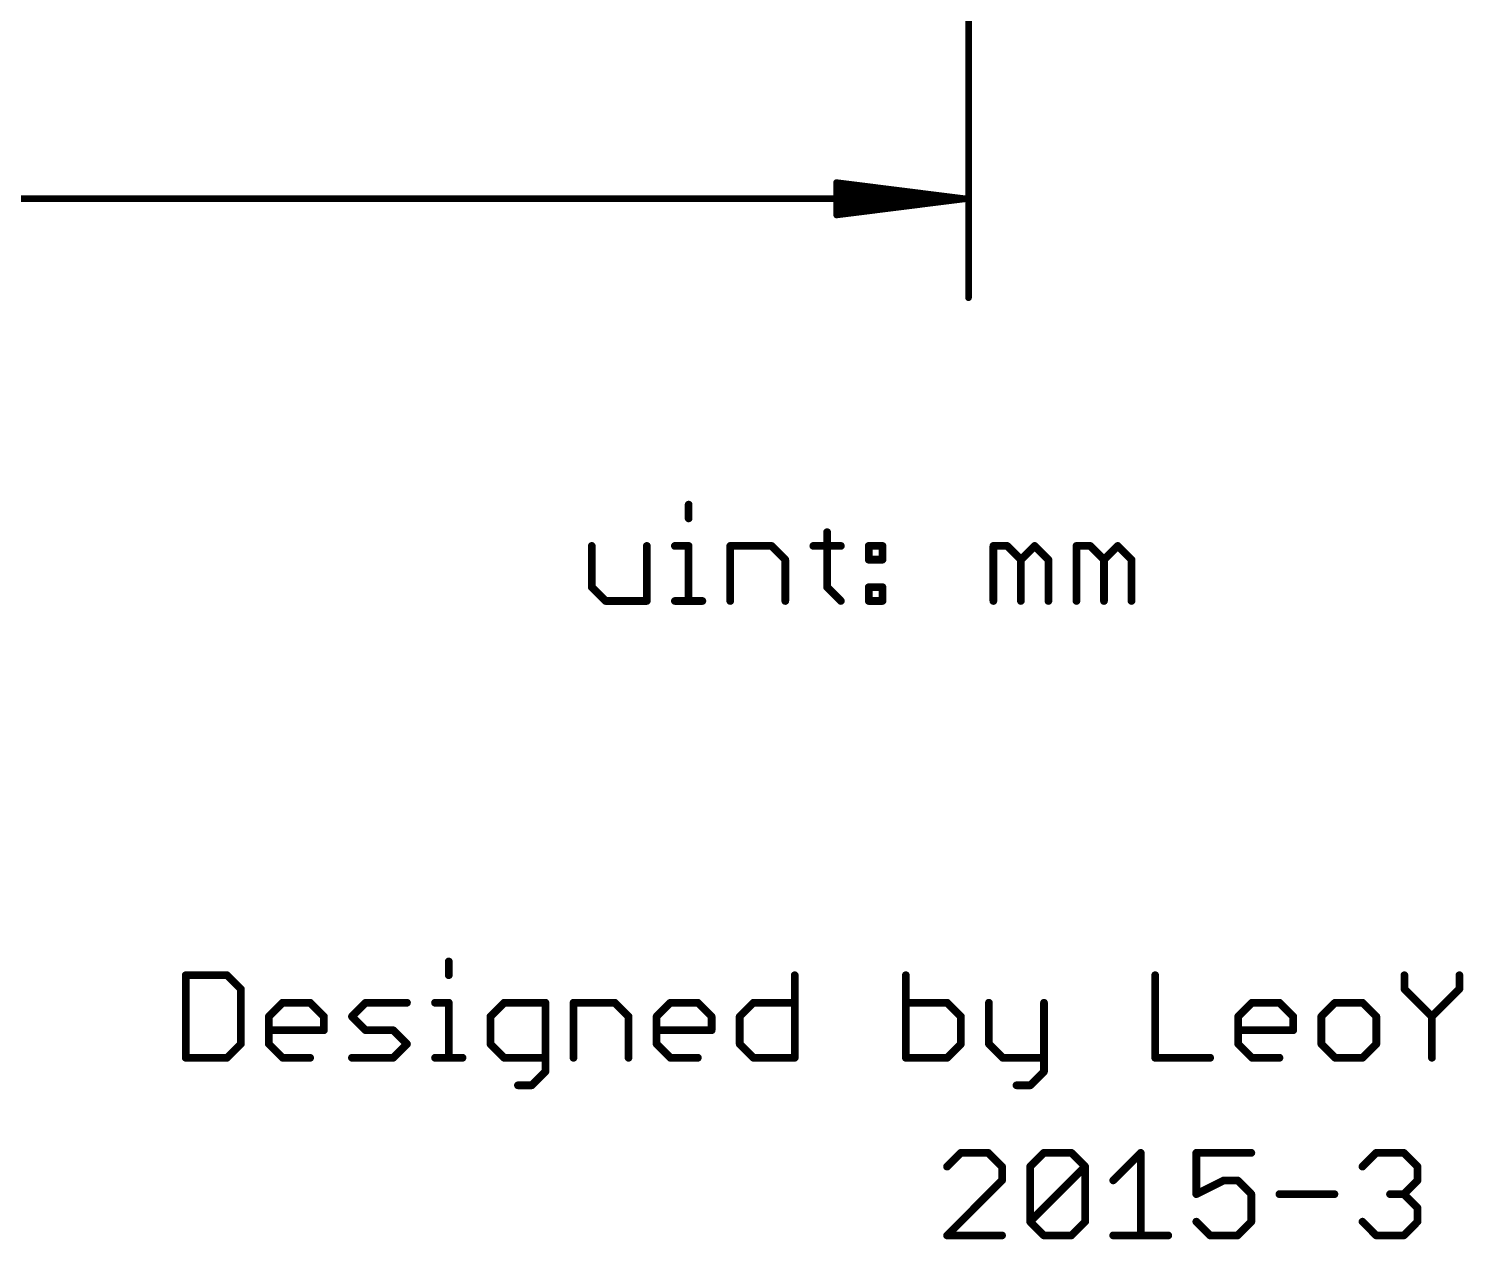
# Model space of a CAD drawing. Extents: x 0.5 to 91.4, y -23 to 48.9.
# Drawn here: x 60.98 to 89.25, y -23 to 0.85 of the extents above; entities that cross this region are included whole.
import ezdxf

# ---------------------------------------------------------------- set-up
doc = ezdxf.new("R2010")
doc.units = 0
doc.layers.add('51', color=251, linetype='CONTINUOUS')

msp = doc.modelspace()

# ---------------------------------------------------------------- linework, layer by layer
at = {"layer": '51'}
for points, const_width in [([(79.5, 24), (79.5, -4.45)], 0.13), ([(79.435, -2.5), (76.9, -2.1808)], 0.13), ([(76.9, -2.1808), (76.9, -2.8192)], 0.13), ([(79.435, -2.5), (76.9, -2.24)], 0.13), ([(79.435, -2.5), (14.565, -2.5)], 0.13), ([(79.435, -2.5), (76.9, -2.37)], 0.13), ([(76.9, -2.8192), (79.435, -2.5)], 0.13), ([(76.9, -2.63), (79.435, -2.5)], 0.13), ([(76.9, -2.76), (79.435, -2.5)], 0.13), ([(73.9845, -8.5256), (73.9845, -8.7968)], 0.1524), ([(76.7131, -9.068), (76.7131, -10.1526)], 0.1524), ([(72.0762, -9.3391), (72.0762, -10.1526)], 0.1524), ([(73.1609, -10.4238), (73.1609, -9.3391)], 0.1524), ([(73.7134, -9.3391), (73.9845, -9.3391)], 0.1524), ([(73.9845, -9.3391), (73.9845, -10.4238)], 0.1524), ([(74.8048, -10.4238), (74.8048, -9.3391)], 0.1524), ([(74.8048, -9.3391), (75.6183, -9.3391)], 0.1524), ([(75.6183, -9.3391), (75.8895, -9.6103)], 0.1524), ([(76.442, -9.3391), (76.9843, -9.3391)], 0.1524), ([(77.5334, -9.3391), (77.8046, -9.3391)], 0.1524), ([(77.5334, -9.6103), (77.5334, -9.3391)], 0.1524), ([(77.8046, -9.3391), (77.8046, -9.6103)], 0.1524), ([(79.9891, -10.4238), (79.9891, -9.3391)], 0.1524), ([(79.9891, -9.3391), (80.2603, -9.3391)], 0.1524), ([(80.2603, -9.3391), (80.5315, -9.6103)], 0.1524), ([(80.5315, -9.6103), (80.8026, -9.3391)], 0.1524), ([(80.8026, -9.3391), (81.0738, -9.6103)], 0.1524), ([(81.6263, -10.4238), (81.6263, -9.3391)], 0.1524), ([(81.6263, -9.3391), (81.8974, -9.3391)], 0.1524), ([(81.8974, -9.3391), (82.1686, -9.6103)], 0.1524), ([(82.1686, -9.6103), (82.4398, -9.3391)], 0.1524), ([(82.4398, -9.3391), (82.7109, -9.6103)], 0.1524), ([(75.8895, -9.6103), (75.8895, -10.4238)], 0.1524), ([(77.8046, -9.6103), (77.5334, -9.6103)], 0.1524), ([(80.5315, -9.6103), (80.5315, -10.4238)], 0.1524), ([(81.0738, -9.6103), (81.0738, -10.4238)], 0.1524), ([(82.1686, -9.6103), (82.1686, -10.4238)], 0.1524), ([(82.7109, -9.6103), (82.7109, -10.4238)], 0.1524), ([(72.0762, -10.1526), (72.3474, -10.4238)], 0.1524), ([(76.7131, -10.1526), (76.9843, -10.4238)], 0.1524), ([(77.5334, -10.1526), (77.8046, -10.1526)], 0.1524), ([(77.5334, -10.4238), (77.5334, -10.1526)], 0.1524), ([(77.8046, -10.1526), (77.8046, -10.4238)], 0.1524), ([(72.3474, -10.4238), (73.1609, -10.4238)], 0.1524), ([(73.7134, -10.4238), (74.2557, -10.4238)], 0.1524), ([(77.8046, -10.4238), (77.5334, -10.4238)], 0.1524), ([(69.2588, -17.5256), (69.2588, -17.7968)], 0.1524), ([(64.0762, -17.7968), (64.0762, -19.4238)], 0.1524), ([(64.8897, -17.7968), (64.0762, -17.7968)], 0.1524), ([(65.1609, -18.068), (64.8897, -17.7968)], 0.1524), ([(76.0752, -17.7968), (76.0752, -19.4238)], 0.1524), ([(78.2649, -17.7968), (78.2649, -19.4238)], 0.1524), ([(83.1764, -17.7968), (83.1764, -19.4238)], 0.1524), ([(88.0878, -17.7968), (88.0878, -18.068)], 0.1524), ([(89.1725, -18.068), (89.1725, -17.7968)], 0.1524), ([(65.1609, -19.1526), (65.1609, -18.068)], 0.1524), ([(88.0878, -18.068), (88.6302, -18.6103)], 0.1524), ([(88.6302, -18.6103), (89.1725, -18.068)], 0.1524), ([(65.7134, -18.6103), (65.9845, -18.3391)], 0.1524), ([(65.9845, -18.3391), (66.5269, -18.3391)], 0.1524), ([(66.5269, -18.3391), (66.798, -18.6103)], 0.1524), ([(67.3505, -18.6103), (67.6217, -18.3391)], 0.1524), ([(67.6217, -18.3391), (68.4352, -18.3391)], 0.1524), ([(68.9877, -18.3391), (69.2588, -18.3391)], 0.1524), ([(69.2588, -18.3391), (69.2588, -19.4238)], 0.1524), ([(70.3503, -18.3391), (70.0791, -18.6103)], 0.1524), ([(71.1638, -18.3391), (70.3503, -18.3391)], 0.1524), ([(71.1638, -19.695), (71.1638, -18.3391)], 0.1524), ([(71.7163, -19.4238), (71.7163, -18.3391)], 0.1524), ([(71.7163, -18.3391), (72.5298, -18.3391)], 0.1524), ([(72.5298, -18.3391), (72.8009, -18.6103)], 0.1524), ([(73.3534, -18.6103), (73.6246, -18.3391)], 0.1524), ([(73.6246, -18.3391), (74.1669, -18.3391)], 0.1524), ([(74.1669, -18.3391), (74.4381, -18.6103)], 0.1524), ([(74.9906, -18.6103), (75.2617, -18.3391)], 0.1524), ([(75.2617, -18.3391), (76.0752, -18.3391)], 0.1524), ([(79.0784, -18.3391), (78.2649, -18.3391)], 0.1524), ([(79.3495, -18.6103), (79.0784, -18.3391)], 0.1524), ([(79.902, -18.3391), (79.902, -19.1526)], 0.1524), ([(80.9867, -18.3391), (80.9867, -19.695)], 0.1524), ([(84.8135, -18.6103), (85.0847, -18.3391)], 0.1524), ([(85.0847, -18.3391), (85.627, -18.3391)], 0.1524), ([(85.627, -18.3391), (85.8982, -18.6103)], 0.1524), ([(86.7218, -18.3391), (86.4507, -18.6103)], 0.1524), ([(87.2642, -18.3391), (86.7218, -18.3391)], 0.1524), ([(87.5353, -18.6103), (87.2642, -18.3391)], 0.1524), ([(65.7134, -19.1526), (65.7134, -18.6103)], 0.1524), ([(66.798, -18.6103), (66.798, -18.8815)], 0.1524), ([(67.6217, -18.8815), (67.3505, -18.6103)], 0.1524), ([(70.0791, -18.6103), (70.0791, -19.1526)], 0.1524), ([(72.8009, -18.6103), (72.8009, -19.4238)], 0.1524), ([(73.3534, -19.1526), (73.3534, -18.6103)], 0.1524), ([(74.4381, -18.6103), (74.4381, -18.8815)], 0.1524), ([(74.9906, -19.1526), (74.9906, -18.6103)], 0.1524), ([(79.3495, -19.1526), (79.3495, -18.6103)], 0.1524), ([(84.8135, -19.1526), (84.8135, -18.6103)], 0.1524), ([(85.8982, -18.6103), (85.8982, -18.8815)], 0.1524), ([(86.4507, -18.6103), (86.4507, -19.1526)], 0.1524), ([(87.5353, -19.1526), (87.5353, -18.6103)], 0.1524), ([(88.6302, -18.6103), (88.6302, -19.4238)], 0.1524), ([(66.798, -18.8815), (65.7134, -18.8815)], 0.1524), ([(68.164, -18.8815), (67.6217, -18.8815)], 0.1524), ([(68.4352, -19.1526), (68.164, -18.8815)], 0.1524), ([(74.4381, -18.8815), (73.3534, -18.8815)], 0.1524), ([(85.8982, -18.8815), (84.8135, -18.8815)], 0.1524), ([(64.8897, -19.4238), (65.1609, -19.1526)], 0.1524), ([(65.9845, -19.4238), (65.7134, -19.1526)], 0.1524), ([(68.164, -19.4238), (68.4352, -19.1526)], 0.1524), ([(70.0791, -19.1526), (70.3503, -19.4238)], 0.1524), ([(73.6246, -19.4238), (73.3534, -19.1526)], 0.1524), ([(75.2617, -19.4238), (74.9906, -19.1526)], 0.1524), ([(79.0784, -19.4238), (79.3495, -19.1526)], 0.1524), ([(79.902, -19.1526), (80.1732, -19.4238)], 0.1524), ([(85.0847, -19.4238), (84.8135, -19.1526)], 0.1524), ([(86.4507, -19.1526), (86.7218, -19.4238)], 0.1524), ([(87.2642, -19.4238), (87.5353, -19.1526)], 0.1524), ([(64.0762, -19.4238), (64.8897, -19.4238)], 0.1524), ([(66.5269, -19.4238), (65.9845, -19.4238)], 0.1524), ([(67.3505, -19.4238), (68.164, -19.4238)], 0.1524), ([(68.9877, -19.4238), (69.53, -19.4238)], 0.1524), ([(70.3503, -19.4238), (71.1638, -19.4238)], 0.1524), ([(74.1669, -19.4238), (73.6246, -19.4238)], 0.1524), ([(76.0752, -19.4238), (75.2617, -19.4238)], 0.1524), ([(78.2649, -19.4238), (79.0784, -19.4238)], 0.1524), ([(80.1732, -19.4238), (80.9867, -19.4238)], 0.1524), ([(83.1764, -19.4238), (84.261, -19.4238)], 0.1524), ([(85.627, -19.4238), (85.0847, -19.4238)], 0.1524), ([(86.7218, -19.4238), (87.2642, -19.4238)], 0.1524), ([(70.8926, -19.9661), (71.1638, -19.695)], 0.1524), ([(80.9867, -19.695), (80.7155, -19.9661)], 0.1524), ([(70.6214, -19.9661), (70.8926, -19.9661)], 0.1524), ([(80.7155, -19.9661), (80.4444, -19.9661)], 0.1524), ([(79.3474, -21.2968), (79.0762, -21.568)], 0.1524), ([(79.8897, -21.2968), (79.3474, -21.2968)], 0.1524), ([(80.1609, -21.568), (79.8897, -21.2968)], 0.1524), ([(80.7134, -21.568), (80.9845, -21.2968)], 0.1524), ([(80.9845, -21.2968), (81.5269, -21.2968)], 0.1524), ([(81.5269, -21.2968), (81.798, -21.568)], 0.1524), ([(82.3505, -21.8391), (82.8928, -21.2968)], 0.1524), ([(82.8928, -21.2968), (82.8928, -22.9238)], 0.1524), ([(85.0723, -21.2968), (83.9877, -21.2968)], 0.1524), ([(83.9877, -21.2968), (83.9877, -22.1103)], 0.1524), ([(87.262, -21.568), (87.5331, -21.2968)], 0.1524), ([(87.5331, -21.2968), (88.0755, -21.2968)], 0.1524), ([(88.0755, -21.2968), (88.3466, -21.568)], 0.1524), ([(79.0762, -22.9238), (80.1609, -21.8391)], 0.1524), ([(80.1609, -21.8391), (80.1609, -21.568)], 0.1524), ([(80.7134, -22.6526), (80.7134, -21.568)], 0.1524), ([(80.7134, -22.6526), (81.798, -21.568)], 0.1524), ([(81.798, -21.568), (81.798, -22.6526)], 0.1524), ([(83.9877, -22.1103), (84.53, -21.8391)], 0.1524), ([(84.53, -21.8391), (84.8012, -21.8391)], 0.1524), ([(84.8012, -21.8391), (85.0723, -22.1103)], 0.1524), ([(88.3466, -21.8391), (88.0755, -22.1103)], 0.1524), ([(88.3466, -21.568), (88.3466, -21.8391)], 0.1524), ([(85.0723, -22.1103), (85.0723, -22.6526)], 0.1524), ([(85.6248, -22.1103), (86.7095, -22.1103)], 0.1524), ([(88.0755, -22.1103), (87.8043, -22.1103)], 0.1524), ([(88.0755, -22.1103), (88.3466, -22.3815)], 0.1524), ([(88.3466, -22.3815), (88.3466, -22.6526)], 0.1524), ([(80.9845, -22.9238), (80.7134, -22.6526)], 0.1524), ([(81.798, -22.6526), (81.5269, -22.9238)], 0.1524), ([(84.2588, -22.9238), (83.9877, -22.6526)], 0.1524), ([(85.0723, -22.6526), (84.8012, -22.9238)], 0.1524), ([(87.5331, -22.9238), (87.262, -22.6526)], 0.1524), ([(88.3466, -22.6526), (88.0755, -22.9238)], 0.1524), ([(80.1609, -22.9238), (79.0762, -22.9238)], 0.1524), ([(81.5269, -22.9238), (80.9845, -22.9238)], 0.1524), ([(82.3505, -22.9238), (83.4352, -22.9238)], 0.1524), ([(84.8012, -22.9238), (84.2588, -22.9238)], 0.1524), ([(88.0755, -22.9238), (87.5331, -22.9238)], 0.1524)]:
    msp.add_lwpolyline(points, dxfattribs=dict(at, const_width=const_width))
for points, const_width in [([(76.9041, -2.1485, 1), (76.8959, -2.213)], 0.065), ([(76.9325, -2.1808, 1), (76.8675, -2.1808)], 0.065), ([(76.9033, -2.2077, 1), (76.8967, -2.2723)], 0.065), ([(76.9017, -2.3375, 1), (76.8983, -2.4025)], 0.065), ([(79.4391, -2.5322, 1), (79.4309, -2.4678)], 0.065), ([(79.4309, -2.5322, 1), (79.4391, -2.4678)], 0.065), ([(79.4383, -2.5323, 1), (79.4317, -2.4677)], 0.065), ([(79.4317, -2.5323, 1), (79.4383, -2.4677)], 0.065), ([(79.4333, -2.5325, 1), (79.4367, -2.4675)], 0.065), ([(79.4367, -2.5325, 1), (79.4333, -2.4675)], 0.065), ([(79.435, -2.5325, 1), (79.435, -2.4675)], 0.065), ([(76.8983, -2.5975, 1), (76.9017, -2.6625)], 0.065), ([(76.8967, -2.7277, 1), (76.9033, -2.7923)], 0.065), ([(76.8959, -2.787, 1), (76.9041, -2.8515)], 0.065), ([(76.8675, -2.8192, 1), (76.9325, -2.8192)], 0.065), ([(79.4675, -4.45, 1), (79.5325, -4.45)], 0.065), ([(74.0226, -8.5256, 1), (73.9464, -8.5256)], 0.0762), ([(73.9464, -8.7968, 1), (74.0226, -8.7968)], 0.0762), ([(76.7512, -9.068, 1), (76.675, -9.068)], 0.0762), ([(72.1143, -9.3391, 1), (72.0381, -9.3391)], 0.0762), ([(73.199, -9.3391, 1), (73.1228, -9.3391)], 0.0762), ([(73.7134, -9.301, 1), (73.7134, -9.3772)], 0.0762), ([(74.0226, -9.3391, 1), (73.9464, -9.3391)], 0.0762), ([(73.9845, -9.3772, 1), (73.9845, -9.301)], 0.0762), ([(74.8429, -9.3391, 1), (74.7667, -9.3391)], 0.0762), ([(74.8048, -9.301, 1), (74.8048, -9.3772)], 0.0762), ([(75.6452, -9.3122, 1), (75.5913, -9.3661)], 0.0762), ([(75.6183, -9.3772, 1), (75.6183, -9.301)], 0.0762), ([(76.442, -9.301, 1), (76.442, -9.3772)], 0.0762), ([(76.9843, -9.3772, 1), (76.9843, -9.301)], 0.0762), ([(77.5334, -9.301, 1), (77.5334, -9.3772)], 0.0762), ([(77.5715, -9.3391, 1), (77.4953, -9.3391)], 0.0762), ([(77.8427, -9.3391, 1), (77.7665, -9.3391)], 0.0762), ([(77.8046, -9.3772, 1), (77.8046, -9.301)], 0.0762), ([(80.0272, -9.3391, 1), (79.951, -9.3391)], 0.0762), ([(79.9891, -9.301, 1), (79.9891, -9.3772)], 0.0762), ([(80.2872, -9.3122, 1), (80.2333, -9.3661)], 0.0762), ([(80.2603, -9.3772, 1), (80.2603, -9.301)], 0.0762), ([(80.8296, -9.3122, 1), (80.7757, -9.3661)], 0.0762), ([(80.8296, -9.3661, 1), (80.7757, -9.3122)], 0.0762), ([(81.6644, -9.3391, 1), (81.5882, -9.3391)], 0.0762), ([(81.6263, -9.301, 1), (81.6263, -9.3772)], 0.0762), ([(81.9244, -9.3122, 1), (81.8705, -9.3661)], 0.0762), ([(81.8974, -9.3772, 1), (81.8974, -9.301)], 0.0762), ([(82.4667, -9.3122, 1), (82.4128, -9.3661)], 0.0762), ([(82.4667, -9.3661, 1), (82.4128, -9.3122)], 0.0762), ([(75.9276, -9.6103, 1), (75.8514, -9.6103)], 0.0762), ([(75.8625, -9.6372, 1), (75.9164, -9.5834)], 0.0762), ([(77.5334, -9.5722, 1), (77.5334, -9.6484)], 0.0762), ([(77.4953, -9.6103, 1), (77.5715, -9.6103)], 0.0762), ([(77.7665, -9.6103, 1), (77.8427, -9.6103)], 0.0762), ([(77.8046, -9.6484, 1), (77.8046, -9.5722)], 0.0762), ([(80.5696, -9.6103, 1), (80.4934, -9.6103)], 0.0762), ([(80.5045, -9.5834, 1), (80.5584, -9.6372)], 0.0762), ([(80.5045, -9.6372, 1), (80.5584, -9.5834)], 0.0762), ([(81.1119, -9.6103, 1), (81.0357, -9.6103)], 0.0762), ([(81.0468, -9.6372, 1), (81.1007, -9.5834)], 0.0762), ([(82.2067, -9.6103, 1), (82.1305, -9.6103)], 0.0762), ([(82.1417, -9.5834, 1), (82.1955, -9.6372)], 0.0762), ([(82.1417, -9.6372, 1), (82.1955, -9.5834)], 0.0762), ([(82.749, -9.6103, 1), (82.6728, -9.6103)], 0.0762), ([(82.684, -9.6372, 1), (82.7379, -9.5834)], 0.0762), ([(72.1031, -10.1257, 1), (72.0493, -10.1796)], 0.0762), ([(72.0381, -10.1526, 1), (72.1143, -10.1526)], 0.0762), ([(76.7401, -10.1257, 1), (76.6862, -10.1796)], 0.0762), ([(76.675, -10.1526, 1), (76.7512, -10.1526)], 0.0762), ([(77.5334, -10.1145, 1), (77.5334, -10.1907)], 0.0762), ([(77.5715, -10.1526, 1), (77.4953, -10.1526)], 0.0762), ([(77.8427, -10.1526, 1), (77.7665, -10.1526)], 0.0762), ([(77.8046, -10.1907, 1), (77.8046, -10.1145)], 0.0762), ([(72.3474, -10.3857, 1), (72.3474, -10.4619)], 0.0762), ([(72.3204, -10.4507, 1), (72.3743, -10.3969)], 0.0762), ([(73.1228, -10.4238, 1), (73.199, -10.4238)], 0.0762), ([(73.1609, -10.4619, 1), (73.1609, -10.3857)], 0.0762), ([(73.7134, -10.3857, 1), (73.7134, -10.4619)], 0.0762), ([(73.9464, -10.4238, 1), (74.0226, -10.4238)], 0.0762), ([(74.2557, -10.4619, 1), (74.2557, -10.3857)], 0.0762), ([(74.7667, -10.4238, 1), (74.8429, -10.4238)], 0.0762), ([(75.8514, -10.4238, 1), (75.9276, -10.4238)], 0.0762), ([(76.9573, -10.4507, 1), (77.0112, -10.3969)], 0.0762), ([(77.5334, -10.3857, 1), (77.5334, -10.4619)], 0.0762), ([(77.4953, -10.4238, 1), (77.5715, -10.4238)], 0.0762), ([(77.7665, -10.4238, 1), (77.8427, -10.4238)], 0.0762), ([(77.8046, -10.4619, 1), (77.8046, -10.3857)], 0.0762), ([(79.951, -10.4238, 1), (80.0272, -10.4238)], 0.0762), ([(80.4934, -10.4238, 1), (80.5696, -10.4238)], 0.0762), ([(81.0357, -10.4238, 1), (81.1119, -10.4238)], 0.0762), ([(81.5882, -10.4238, 1), (81.6644, -10.4238)], 0.0762), ([(82.1305, -10.4238, 1), (82.2067, -10.4238)], 0.0762), ([(82.6728, -10.4238, 1), (82.749, -10.4238)], 0.0762), ([(69.2969, -17.5256, 1), (69.2207, -17.5256)], 0.0762), ([(64.1143, -17.7968, 1), (64.0381, -17.7968)], 0.0762), ([(64.0762, -17.7587, 1), (64.0762, -17.8349)], 0.0762), ([(64.9166, -17.7699, 1), (64.8628, -17.8238)], 0.0762), ([(64.8897, -17.8349, 1), (64.8897, -17.7587)], 0.0762), ([(69.2207, -17.7968, 1), (69.2969, -17.7968)], 0.0762), ([(76.1133, -17.7968, 1), (76.0371, -17.7968)], 0.0762), ([(78.303, -17.7968, 1), (78.2268, -17.7968)], 0.0762), ([(83.2145, -17.7968, 1), (83.1383, -17.7968)], 0.0762), ([(88.1259, -17.7968, 1), (88.0497, -17.7968)], 0.0762), ([(89.2106, -17.7968, 1), (89.1344, -17.7968)], 0.0762), ([(65.199, -18.068, 1), (65.1228, -18.068)], 0.0762), ([(65.1339, -18.0949, 1), (65.1878, -18.041)], 0.0762), ([(88.1148, -18.041, 1), (88.0609, -18.0949)], 0.0762), ([(88.0497, -18.068, 1), (88.1259, -18.068)], 0.0762), ([(89.1344, -18.068, 1), (89.2106, -18.068)], 0.0762), ([(89.1994, -18.0949, 1), (89.1455, -18.041)], 0.0762), ([(65.9845, -18.301, 1), (65.9845, -18.3772)], 0.0762), ([(66.0115, -18.3661, 1), (65.9576, -18.3122)], 0.0762), ([(66.5538, -18.3122, 1), (66.4999, -18.3661)], 0.0762), ([(66.5269, -18.3772, 1), (66.5269, -18.301)], 0.0762), ([(67.6217, -18.301, 1), (67.6217, -18.3772)], 0.0762), ([(67.6486, -18.3661, 1), (67.5947, -18.3122)], 0.0762), ([(68.4352, -18.3772, 1), (68.4352, -18.301)], 0.0762), ([(68.9877, -18.301, 1), (68.9877, -18.3772)], 0.0762), ([(69.2969, -18.3391, 1), (69.2207, -18.3391)], 0.0762), ([(69.2588, -18.3772, 1), (69.2588, -18.301)], 0.0762), ([(70.3503, -18.301, 1), (70.3503, -18.3772)], 0.0762), ([(70.3772, -18.3661, 1), (70.3233, -18.3122)], 0.0762), ([(71.2019, -18.3391, 1), (71.1257, -18.3391)], 0.0762), ([(71.1638, -18.3772, 1), (71.1638, -18.301)], 0.0762), ([(71.7544, -18.3391, 1), (71.6782, -18.3391)], 0.0762), ([(71.7163, -18.301, 1), (71.7163, -18.3772)], 0.0762), ([(72.5567, -18.3122, 1), (72.5028, -18.3661)], 0.0762), ([(72.5298, -18.3772, 1), (72.5298, -18.301)], 0.0762), ([(73.6246, -18.301, 1), (73.6246, -18.3772)], 0.0762), ([(73.6515, -18.3661, 1), (73.5976, -18.3122)], 0.0762), ([(74.1939, -18.3122, 1), (74.14, -18.3661)], 0.0762), ([(74.1669, -18.3772, 1), (74.1669, -18.301)], 0.0762), ([(75.2617, -18.301, 1), (75.2617, -18.3772)], 0.0762), ([(75.2887, -18.3661, 1), (75.2348, -18.3122)], 0.0762), ([(76.0752, -18.3772, 1), (76.0752, -18.301)], 0.0762), ([(78.2649, -18.301, 1), (78.2649, -18.3772)], 0.0762), ([(79.1053, -18.3122, 1), (79.0514, -18.3661)], 0.0762), ([(79.0784, -18.3772, 1), (79.0784, -18.301)], 0.0762), ([(79.9401, -18.3391, 1), (79.8639, -18.3391)], 0.0762), ([(81.0248, -18.3391, 1), (80.9486, -18.3391)], 0.0762), ([(85.0847, -18.301, 1), (85.0847, -18.3772)], 0.0762), ([(85.1116, -18.3661, 1), (85.0577, -18.3122)], 0.0762), ([(85.6539, -18.3122, 1), (85.6001, -18.3661)], 0.0762), ([(85.627, -18.3772, 1), (85.627, -18.301)], 0.0762), ([(86.7218, -18.301, 1), (86.7218, -18.3772)], 0.0762), ([(86.7488, -18.3661, 1), (86.6949, -18.3122)], 0.0762), ([(87.2911, -18.3122, 1), (87.2372, -18.3661)], 0.0762), ([(87.2642, -18.3772, 1), (87.2642, -18.301)], 0.0762), ([(65.7515, -18.6103, 1), (65.6753, -18.6103)], 0.0762), ([(65.6864, -18.5834, 1), (65.7403, -18.6372)], 0.0762), ([(66.8361, -18.6103, 1), (66.7599, -18.6103)], 0.0762), ([(66.7711, -18.6372, 1), (66.825, -18.5834)], 0.0762), ([(67.3775, -18.5834, 1), (67.3236, -18.6372)], 0.0762), ([(67.3236, -18.5834, 1), (67.3775, -18.6372)], 0.0762), ([(70.1172, -18.6103, 1), (70.041, -18.6103)], 0.0762), ([(70.0522, -18.5834, 1), (70.106, -18.6372)], 0.0762), ([(72.839, -18.6103, 1), (72.7628, -18.6103)], 0.0762), ([(72.774, -18.6372, 1), (72.8279, -18.5834)], 0.0762), ([(73.3915, -18.6103, 1), (73.3153, -18.6103)], 0.0762), ([(73.3265, -18.5834, 1), (73.3804, -18.6372)], 0.0762), ([(74.4762, -18.6103, 1), (74.4, -18.6103)], 0.0762), ([(74.4111, -18.6372, 1), (74.465, -18.5834)], 0.0762), ([(75.0287, -18.6103, 1), (74.9525, -18.6103)], 0.0762), ([(74.9636, -18.5834, 1), (75.0175, -18.6372)], 0.0762), ([(79.3876, -18.6103, 1), (79.3114, -18.6103)], 0.0762), ([(79.3226, -18.6372, 1), (79.3765, -18.5834)], 0.0762), ([(84.8516, -18.6103, 1), (84.7754, -18.6103)], 0.0762), ([(84.7866, -18.5834, 1), (84.8405, -18.6372)], 0.0762), ([(85.9363, -18.6103, 1), (85.8601, -18.6103)], 0.0762), ([(85.8712, -18.6372, 1), (85.9251, -18.5834)], 0.0762), ([(86.4888, -18.6103, 1), (86.4126, -18.6103)], 0.0762), ([(86.4237, -18.5834, 1), (86.4776, -18.6372)], 0.0762), ([(87.5734, -18.6103, 1), (87.4972, -18.6103)], 0.0762), ([(87.5084, -18.6372, 1), (87.5623, -18.5834)], 0.0762), ([(88.6683, -18.6103, 1), (88.5921, -18.6103)], 0.0762), ([(88.6032, -18.5834, 1), (88.6571, -18.6372)], 0.0762), ([(88.6032, -18.6372, 1), (88.6571, -18.5834)], 0.0762), ([(65.7134, -18.8434, 1), (65.7134, -18.9196)], 0.0762), ([(66.7599, -18.8815, 1), (66.8361, -18.8815)], 0.0762), ([(66.798, -18.9196, 1), (66.798, -18.8434)], 0.0762), ([(67.6217, -18.8434, 1), (67.6217, -18.9196)], 0.0762), ([(67.5947, -18.9084, 1), (67.6486, -18.8545)], 0.0762), ([(68.1909, -18.8545, 1), (68.1371, -18.9084)], 0.0762), ([(68.164, -18.9196, 1), (68.164, -18.8434)], 0.0762), ([(73.3534, -18.8434, 1), (73.3534, -18.9196)], 0.0762), ([(74.4, -18.8815, 1), (74.4762, -18.8815)], 0.0762), ([(74.4381, -18.9196, 1), (74.4381, -18.8434)], 0.0762), ([(84.8135, -18.8434, 1), (84.8135, -18.9196)], 0.0762), ([(85.8601, -18.8815, 1), (85.9363, -18.8815)], 0.0762), ([(85.8982, -18.9196, 1), (85.8982, -18.8434)], 0.0762), ([(65.1228, -19.1526, 1), (65.199, -19.1526)], 0.0762), ([(65.1878, -19.1796, 1), (65.1339, -19.1257)], 0.0762), ([(65.7403, -19.1257, 1), (65.6864, -19.1796)], 0.0762), ([(65.6753, -19.1526, 1), (65.7515, -19.1526)], 0.0762), ([(68.4621, -19.1796, 1), (68.4082, -19.1257)], 0.0762), ([(68.4082, -19.1796, 1), (68.4621, -19.1257)], 0.0762), ([(70.106, -19.1257, 1), (70.0522, -19.1796)], 0.0762), ([(70.041, -19.1526, 1), (70.1172, -19.1526)], 0.0762), ([(73.3804, -19.1257, 1), (73.3265, -19.1796)], 0.0762), ([(73.3153, -19.1526, 1), (73.3915, -19.1526)], 0.0762), ([(75.0175, -19.1257, 1), (74.9636, -19.1796)], 0.0762), ([(74.9525, -19.1526, 1), (75.0287, -19.1526)], 0.0762), ([(79.3114, -19.1526, 1), (79.3876, -19.1526)], 0.0762), ([(79.3765, -19.1796, 1), (79.3226, -19.1257)], 0.0762), ([(79.929, -19.1257, 1), (79.8751, -19.1796)], 0.0762), ([(79.8639, -19.1526, 1), (79.9401, -19.1526)], 0.0762), ([(84.8405, -19.1257, 1), (84.7866, -19.1796)], 0.0762), ([(84.7754, -19.1526, 1), (84.8516, -19.1526)], 0.0762), ([(86.4776, -19.1257, 1), (86.4237, -19.1796)], 0.0762), ([(86.4126, -19.1526, 1), (86.4888, -19.1526)], 0.0762), ([(87.4972, -19.1526, 1), (87.5734, -19.1526)], 0.0762), ([(87.5623, -19.1796, 1), (87.5084, -19.1257)], 0.0762), ([(64.0762, -19.3857, 1), (64.0762, -19.4619)], 0.0762), ([(64.0381, -19.4238, 1), (64.1143, -19.4238)], 0.0762), ([(64.8628, -19.3969, 1), (64.9166, -19.4507)], 0.0762), ([(64.8897, -19.4619, 1), (64.8897, -19.3857)], 0.0762), ([(65.9845, -19.3857, 1), (65.9845, -19.4619)], 0.0762), ([(65.9576, -19.4507, 1), (66.0115, -19.3969)], 0.0762), ([(66.5269, -19.4619, 1), (66.5269, -19.3857)], 0.0762), ([(67.3505, -19.3857, 1), (67.3505, -19.4619)], 0.0762), ([(68.1371, -19.3969, 1), (68.1909, -19.4507)], 0.0762), ([(68.164, -19.4619, 1), (68.164, -19.3857)], 0.0762), ([(68.9877, -19.3857, 1), (68.9877, -19.4619)], 0.0762), ([(69.2207, -19.4238, 1), (69.2969, -19.4238)], 0.0762), ([(69.53, -19.4619, 1), (69.53, -19.3857)], 0.0762), ([(70.3503, -19.3857, 1), (70.3503, -19.4619)], 0.0762), ([(70.3233, -19.4507, 1), (70.3772, -19.3969)], 0.0762), ([(71.1638, -19.4619, 1), (71.1638, -19.3857)], 0.0762), ([(71.6782, -19.4238, 1), (71.7544, -19.4238)], 0.0762), ([(72.7628, -19.4238, 1), (72.839, -19.4238)], 0.0762), ([(73.6246, -19.3857, 1), (73.6246, -19.4619)], 0.0762), ([(73.5976, -19.4507, 1), (73.6515, -19.3969)], 0.0762), ([(74.1669, -19.4619, 1), (74.1669, -19.3857)], 0.0762), ([(75.2617, -19.3857, 1), (75.2617, -19.4619)], 0.0762), ([(75.2348, -19.4507, 1), (75.2887, -19.3969)], 0.0762), ([(76.0371, -19.4238, 1), (76.1133, -19.4238)], 0.0762), ([(76.0752, -19.4619, 1), (76.0752, -19.3857)], 0.0762), ([(78.2649, -19.3857, 1), (78.2649, -19.4619)], 0.0762), ([(78.2268, -19.4238, 1), (78.303, -19.4238)], 0.0762), ([(79.0514, -19.3969, 1), (79.1053, -19.4507)], 0.0762), ([(79.0784, -19.4619, 1), (79.0784, -19.3857)], 0.0762), ([(80.1732, -19.3857, 1), (80.1732, -19.4619)], 0.0762), ([(80.1463, -19.4507, 1), (80.2001, -19.3969)], 0.0762), ([(80.9867, -19.4619, 1), (80.9867, -19.3857)], 0.0762), ([(83.1764, -19.3857, 1), (83.1764, -19.4619)], 0.0762), ([(83.1383, -19.4238, 1), (83.2145, -19.4238)], 0.0762), ([(84.261, -19.4619, 1), (84.261, -19.3857)], 0.0762), ([(85.0847, -19.3857, 1), (85.0847, -19.4619)], 0.0762), ([(85.0577, -19.4507, 1), (85.1116, -19.3969)], 0.0762), ([(85.627, -19.4619, 1), (85.627, -19.3857)], 0.0762), ([(86.7218, -19.3857, 1), (86.7218, -19.4619)], 0.0762), ([(86.6949, -19.4507, 1), (86.7488, -19.3969)], 0.0762), ([(87.2372, -19.3969, 1), (87.2911, -19.4507)], 0.0762), ([(87.2642, -19.4619, 1), (87.2642, -19.3857)], 0.0762), ([(88.5921, -19.4238, 1), (88.6683, -19.4238)], 0.0762), ([(71.1257, -19.695, 1), (71.2019, -19.695)], 0.0762), ([(71.1907, -19.7219, 1), (71.1368, -19.668)], 0.0762), ([(80.9486, -19.695, 1), (81.0248, -19.695)], 0.0762), ([(81.0136, -19.7219, 1), (80.9598, -19.668)], 0.0762), ([(70.6214, -19.928, 1), (70.6214, -20.0042)], 0.0762), ([(70.8657, -19.9392, 1), (70.9195, -19.9931)], 0.0762), ([(70.8926, -20.0042, 1), (70.8926, -19.928)], 0.0762), ([(80.4444, -19.928, 1), (80.4444, -20.0042)], 0.0762), ([(80.6886, -19.9392, 1), (80.7425, -19.9931)], 0.0762), ([(80.7155, -20.0042, 1), (80.7155, -19.928)], 0.0762), ([(79.3474, -21.2587, 1), (79.3474, -21.3349)], 0.0762), ([(79.3743, -21.3238, 1), (79.3204, -21.2699)], 0.0762), ([(79.9166, -21.2699, 1), (79.8628, -21.3238)], 0.0762), ([(79.8897, -21.3349, 1), (79.8897, -21.2587)], 0.0762), ([(80.9845, -21.2587, 1), (80.9845, -21.3349)], 0.0762), ([(81.0115, -21.3238, 1), (80.9576, -21.2699)], 0.0762), ([(81.5538, -21.2699, 1), (81.4999, -21.3238)], 0.0762), ([(81.5269, -21.3349, 1), (81.5269, -21.2587)], 0.0762), ([(82.9309, -21.2968, 1), (82.8547, -21.2968)], 0.0762), ([(82.9198, -21.3238, 1), (82.8659, -21.2699)], 0.0762), ([(83.9877, -21.2587, 1), (83.9877, -21.3349)], 0.0762), ([(84.0258, -21.2968, 1), (83.9496, -21.2968)], 0.0762), ([(85.0723, -21.3349, 1), (85.0723, -21.2587)], 0.0762), ([(87.5331, -21.2587, 1), (87.5331, -21.3349)], 0.0762), ([(87.5601, -21.3238, 1), (87.5062, -21.2699)], 0.0762), ([(88.1024, -21.2699, 1), (88.0485, -21.3238)], 0.0762), ([(88.0755, -21.3349, 1), (88.0755, -21.2587)], 0.0762), ([(79.0493, -21.541, 1), (79.1031, -21.5949)], 0.0762), ([(80.199, -21.568, 1), (80.1228, -21.568)], 0.0762), ([(80.1339, -21.5949, 1), (80.1878, -21.541)], 0.0762), ([(80.1878, -21.8661, 1), (80.1339, -21.8122)], 0.0762), ([(80.6864, -21.541, 1), (80.7403, -21.5949)], 0.0762), ([(80.7515, -21.568, 1), (80.6753, -21.568)], 0.0762), ([(81.8361, -21.568, 1), (81.7599, -21.568)], 0.0762), ([(81.825, -21.5949, 1), (81.7711, -21.541)], 0.0762), ([(81.7711, -21.5949, 1), (81.825, -21.541)], 0.0762), ([(84.53, -21.801, 1), (84.53, -21.8772)], 0.0762), ([(84.547, -21.8732, 1), (84.513, -21.8051)], 0.0762), ([(84.8281, -21.8122, 1), (84.7742, -21.8661)], 0.0762), ([(84.8012, -21.8772, 1), (84.8012, -21.801)], 0.0762), ([(87.235, -21.541, 1), (87.2889, -21.5949)], 0.0762), ([(88.3847, -21.568, 1), (88.3085, -21.568)], 0.0762), ([(88.3197, -21.5949, 1), (88.3736, -21.541)], 0.0762), ([(88.3736, -21.8661, 1), (88.3197, -21.8122)], 0.0762), ([(80.1228, -21.8391, 1), (80.199, -21.8391)], 0.0762), ([(82.3236, -21.8122, 1), (82.3775, -21.8661)], 0.0762), ([(83.9706, -22.0762, 1), (84.0047, -22.1444)], 0.0762), ([(85.1104, -22.1103, 1), (85.0342, -22.1103)], 0.0762), ([(85.0454, -22.1372, 1), (85.0993, -22.0834)], 0.0762), ([(85.6248, -22.0722, 1), (85.6248, -22.1484)], 0.0762), ([(86.7095, -22.1484, 1), (86.7095, -22.0722)], 0.0762), ([(87.8043, -22.0722, 1), (87.8043, -22.1484)], 0.0762), ([(88.1024, -22.0834, 1), (88.0485, -22.1372)], 0.0762), ([(88.0485, -22.0834, 1), (88.1024, -22.1372)], 0.0762), ([(88.0755, -22.1484, 1), (88.0755, -22.0722)], 0.0762), ([(88.3085, -21.8391, 1), (88.3847, -21.8391)], 0.0762), ([(83.9496, -22.1103, 1), (84.0258, -22.1103)], 0.0762), ([(88.3847, -22.3815, 1), (88.3085, -22.3815)], 0.0762), ([(88.3197, -22.4084, 1), (88.3736, -22.3545)], 0.0762), ([(80.7403, -22.6257, 1), (80.6864, -22.6796)], 0.0762), ([(80.6864, -22.6257, 1), (80.7403, -22.6796)], 0.0762), ([(81.825, -22.6796, 1), (81.7711, -22.6257)], 0.0762), ([(84.0146, -22.6257, 1), (83.9607, -22.6796)], 0.0762), ([(85.0993, -22.6796, 1), (85.0454, -22.6257)], 0.0762), ([(87.2889, -22.6257, 1), (87.235, -22.6796)], 0.0762), ([(88.3736, -22.6796, 1), (88.3197, -22.6257)], 0.0762), ([(79.0762, -22.8857, 1), (79.0762, -22.9619)], 0.0762), ([(79.0493, -22.8969, 1), (79.1031, -22.9507)], 0.0762), ([(80.1609, -22.9619, 1), (80.1609, -22.8857)], 0.0762), ([(80.6753, -22.6526, 1), (80.7515, -22.6526)], 0.0762), ([(80.9845, -22.8857, 1), (80.9845, -22.9619)], 0.0762), ([(80.9576, -22.9507, 1), (81.0115, -22.8969)], 0.0762), ([(81.4999, -22.8969, 1), (81.5538, -22.9507)], 0.0762), ([(81.5269, -22.9619, 1), (81.5269, -22.8857)], 0.0762), ([(81.7599, -22.6526, 1), (81.8361, -22.6526)], 0.0762), ([(82.3505, -22.8857, 1), (82.3505, -22.9619)], 0.0762), ([(82.8547, -22.9238, 1), (82.9309, -22.9238)], 0.0762), ([(83.4352, -22.9619, 1), (83.4352, -22.8857)], 0.0762), ([(84.2588, -22.8857, 1), (84.2588, -22.9619)], 0.0762), ([(84.2319, -22.9507, 1), (84.2858, -22.8969)], 0.0762), ([(84.7742, -22.8969, 1), (84.8281, -22.9507)], 0.0762), ([(84.8012, -22.9619, 1), (84.8012, -22.8857)], 0.0762), ([(85.0342, -22.6526, 1), (85.1104, -22.6526)], 0.0762), ([(87.5331, -22.8857, 1), (87.5331, -22.9619)], 0.0762), ([(87.5062, -22.9507, 1), (87.5601, -22.8969)], 0.0762), ([(88.0485, -22.8969, 1), (88.1024, -22.9507)], 0.0762), ([(88.0755, -22.9619, 1), (88.0755, -22.8857)], 0.0762), ([(88.3085, -22.6526, 1), (88.3847, -22.6526)], 0.0762)]:
    msp.add_lwpolyline(points, format="xyb", dxfattribs=dict(at, const_width=const_width))

doc.saveas('drawing.dxf')
